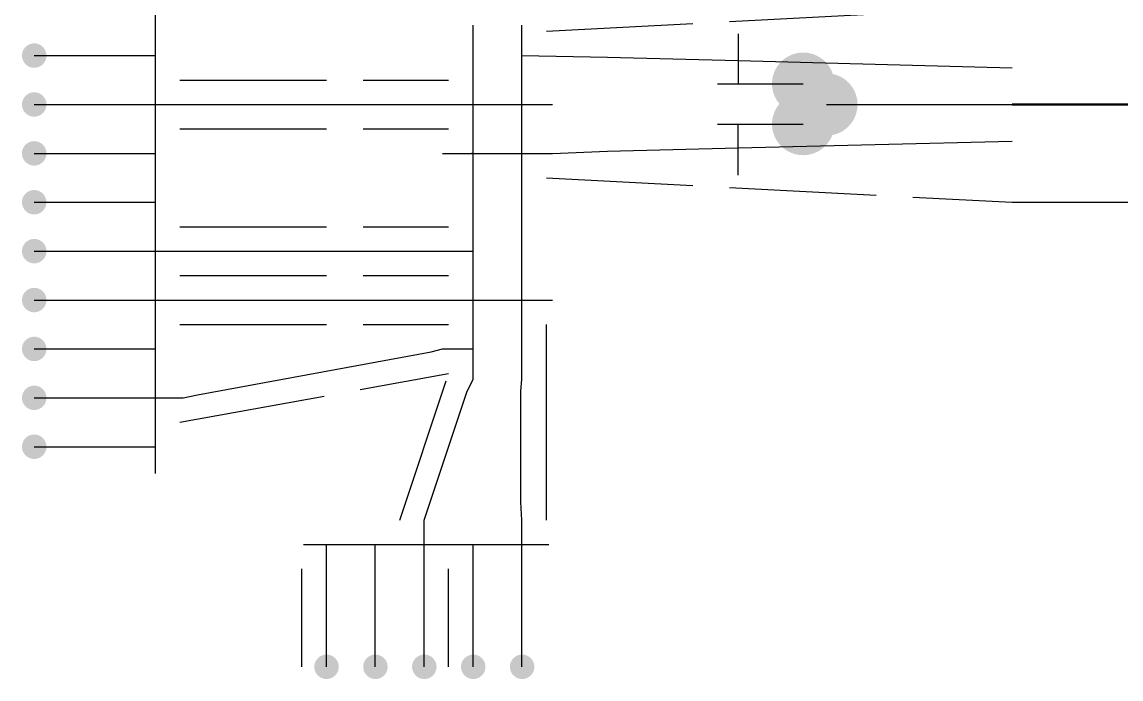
# Model space of a CAD drawing. Header units: inches. Extents: x -1 to 181, y -1 to 90.
# Drawn here: x -1 to 88.9, y -1 to 52.8 of the extents above; entities that cross this region are included whole.
import ezdxf

# ---------------------------------------------------------------- set-up
doc = ezdxf.new("R2010")
doc.units = ezdxf.units.IN
doc.header["$MEASUREMENT"] = 0
doc.linetypes.add('ACAD_ISO02W100', pattern=[15, 12, -3])
for name, color, linetype, lineweight in [('conectores_AT', 7, 'Continuous', 50), ('CS_AT', 7, 'ACAD_ISO02W100', 50), ('disjuntores_AT', 7, 'ACAD_ISO02W100', 50), ('DRAKE_AT', 90, 'Continuous', 50)]:
    doc.layers.add(name, color=color, linetype=linetype, lineweight=lineweight)
for name, color, linetype in [('conectores_MT', 7, 'Continuous'), ('drake2_AT', 92, 'Continuous'), ('DRAKE_MT', 70, 'Continuous'), ('EHS', 160, 'ACAD_ISO02W100'), ('F0', 170, 'ACAD_ISO02W100'), ('MANAUS_MT', 72, 'Continuous'), ('ORCHID_MT', 200, 'Continuous'), ('PETUNIA_MT', 10, 'Continuous'), ('SCH40_MT', 30, 'Continuous'), ('São Claus 1', 7, 'Continuous'), ('São Claus 2', 7, 'Continuous'), ('São Januário 16', 7, 'Continuous'), ('São Januário 17', 7, 'Continuous'), ('São Januário 18', 7, 'Continuous'), ('São Januário 19', 7, 'Continuous'), ('Trafos', 7, 'Continuous')]:
    doc.layers.add(name, color=color, linetype=linetype)

msp = doc.modelspace()

# ---------------------------------------------------------------- hatches: boundary and pattern name
at = {"layer": 'São Claus 1'}
for points in [[(36.912, -0.007), (36.907, -0.105), (36.893, -0.202), (36.869, -0.297), (36.836, -0.39), (36.794, -0.478), (36.743, -0.563), (36.685, -0.641), (36.619, -0.714), (36.546, -0.78), (36.468, -0.838), (36.383, -0.889), (36.295, -0.931), (36.202, -0.964), (36.107, -0.988), (36.01, -1.002), (35.912, -1.007), (35.814, -1.002), (35.717, -0.988), (35.622, -0.964), (35.529, -0.931), (35.441, -0.889), (35.356, -0.838), (35.278, -0.78), (35.205, -0.714), (35.139, -0.641), (35.081, -0.563), (35.03, -0.478), (34.988, -0.39), (34.955, -0.297), (34.931, -0.202), (34.917, -0.105), (34.912, -0.007), (34.917, 0.091), (34.931, 0.188), (34.955, 0.283), (34.988, 0.376), (35.03, 0.464), (35.081, 0.549), (35.139, 0.627), (35.205, 0.7), (35.278, 0.766), (35.356, 0.824), (35.441, 0.875), (35.529, 0.917), (35.622, 0.95), (35.717, 0.974), (35.814, 0.988), (35.912, 0.993), (36.01, 0.988), (36.107, 0.974), (36.202, 0.95), (36.295, 0.917), (36.383, 0.875), (36.468, 0.824), (36.546, 0.766), (36.619, 0.7), (36.685, 0.627), (36.743, 0.549), (36.794, 0.464), (36.836, 0.376), (36.869, 0.283), (36.893, 0.188), (36.907, 0.091), (36.912, -0.007)], [(40.912, -0.007), (40.907, -0.105), (40.893, -0.202), (40.869, -0.297), (40.836, -0.39), (40.794, -0.478), (40.743, -0.563), (40.685, -0.641), (40.619, -0.714), (40.546, -0.78), (40.468, -0.838), (40.383, -0.889), (40.295, -0.931), (40.202, -0.964), (40.107, -0.988), (40.01, -1.002), (39.912, -1.007), (39.814, -1.002), (39.717, -0.988), (39.622, -0.964), (39.529, -0.931), (39.441, -0.889), (39.356, -0.838), (39.278, -0.78), (39.205, -0.714), (39.139, -0.641), (39.081, -0.563), (39.03, -0.478), (38.988, -0.39), (38.955, -0.297), (38.931, -0.202), (38.917, -0.105), (38.912, -0.007), (38.917, 0.091), (38.931, 0.188), (38.955, 0.283), (38.988, 0.376), (39.03, 0.464), (39.081, 0.549), (39.139, 0.627), (39.205, 0.7), (39.278, 0.766), (39.356, 0.824), (39.441, 0.875), (39.529, 0.917), (39.622, 0.95), (39.717, 0.974), (39.814, 0.988), (39.912, 0.993), (40.01, 0.988), (40.107, 0.974), (40.202, 0.95), (40.295, 0.917), (40.383, 0.875), (40.468, 0.824), (40.546, 0.766), (40.619, 0.7), (40.685, 0.627), (40.743, 0.549), (40.794, 0.464), (40.836, 0.376), (40.869, 0.283), (40.893, 0.188), (40.907, 0.091), (40.912, -0.007)]]:
    msp.add_hatch(color=256, dxfattribs=at).paths.add_polyline_path(points, flags=0)
at = {"layer": 'São Claus 2'}
msp.add_hatch(color=256, dxfattribs=at).paths.add_polyline_path([(1, 34), (0.995, 33.902), (0.981, 33.805), (0.957, 33.71), (0.924, 33.617), (0.882, 33.529), (0.831, 33.444), (0.773, 33.366), (0.707, 33.293), (0.634, 33.227), (0.556, 33.169), (0.471, 33.118), (0.383, 33.076), (0.29, 33.043), (0.195, 33.019), (0.098, 33.005), (0, 33), (-0.098, 33.005), (-0.195, 33.019), (-0.29, 33.043), (-0.383, 33.076), (-0.471, 33.118), (-0.556, 33.169), (-0.634, 33.227), (-0.707, 33.293), (-0.773, 33.366), (-0.831, 33.444), (-0.882, 33.529), (-0.924, 33.617), (-0.957, 33.71), (-0.981, 33.805), (-0.995, 33.902), (-1, 34), (-0.995, 34.098), (-0.981, 34.195), (-0.957, 34.29), (-0.924, 34.383), (-0.882, 34.471), (-0.831, 34.556), (-0.773, 34.634), (-0.707, 34.707), (-0.634, 34.773), (-0.556, 34.831), (-0.471, 34.882), (-0.383, 34.924), (-0.29, 34.957), (-0.195, 34.981), (-0.098, 34.995), (0, 35), (0.098, 34.995), (0.195, 34.981), (0.29, 34.957), (0.383, 34.924), (0.471, 34.882), (0.556, 34.831), (0.634, 34.773), (0.707, 34.707), (0.773, 34.634), (0.831, 34.556), (0.882, 34.471), (0.924, 34.383), (0.957, 34.29), (0.981, 34.195), (0.995, 34.098), (1, 34)], flags=0)
at = {"layer": 'São Januário 16'}
msp.add_hatch(color=256, dxfattribs=at).paths.add_polyline_path([(1, 50), (0.995, 49.902), (0.981, 49.805), (0.957, 49.71), (0.924, 49.617), (0.882, 49.529), (0.831, 49.444), (0.773, 49.366), (0.707, 49.293), (0.634, 49.227), (0.556, 49.169), (0.471, 49.118), (0.383, 49.076), (0.29, 49.043), (0.195, 49.019), (0.098, 49.005), (0, 49), (-0.098, 49.005), (-0.195, 49.019), (-0.29, 49.043), (-0.383, 49.076), (-0.471, 49.118), (-0.556, 49.169), (-0.634, 49.227), (-0.707, 49.293), (-0.773, 49.366), (-0.831, 49.444), (-0.882, 49.529), (-0.924, 49.617), (-0.957, 49.71), (-0.981, 49.805), (-0.995, 49.902), (-1, 50), (-0.995, 50.098), (-0.981, 50.195), (-0.957, 50.29), (-0.924, 50.383), (-0.882, 50.471), (-0.831, 50.556), (-0.773, 50.634), (-0.707, 50.707), (-0.634, 50.773), (-0.556, 50.831), (-0.471, 50.882), (-0.383, 50.924), (-0.29, 50.957), (-0.195, 50.981), (-0.098, 50.995), (0, 51), (0.098, 50.995), (0.195, 50.981), (0.29, 50.957), (0.383, 50.924), (0.471, 50.882), (0.556, 50.831), (0.634, 50.773), (0.707, 50.707), (0.773, 50.634), (0.831, 50.556), (0.882, 50.471), (0.924, 50.383), (0.957, 50.29), (0.981, 50.195), (0.995, 50.098), (1, 50)], flags=0)
at = {"layer": 'São Januário 17'}
for points in [[(24.912, -0.007), (24.907, -0.105), (24.893, -0.202), (24.869, -0.297), (24.836, -0.39), (24.794, -0.478), (24.743, -0.563), (24.685, -0.641), (24.619, -0.714), (24.546, -0.78), (24.468, -0.838), (24.383, -0.889), (24.295, -0.931), (24.202, -0.964), (24.107, -0.988), (24.01, -1.002), (23.912, -1.007), (23.814, -1.002), (23.717, -0.988), (23.622, -0.964), (23.529, -0.931), (23.441, -0.889), (23.356, -0.838), (23.278, -0.78), (23.205, -0.714), (23.139, -0.641), (23.081, -0.563), (23.03, -0.478), (22.988, -0.39), (22.955, -0.297), (22.931, -0.202), (22.917, -0.105), (22.912, -0.007), (22.917, 0.091), (22.931, 0.188), (22.955, 0.283), (22.988, 0.376), (23.03, 0.464), (23.081, 0.549), (23.139, 0.627), (23.205, 0.7), (23.278, 0.766), (23.356, 0.824), (23.441, 0.875), (23.529, 0.917), (23.622, 0.95), (23.717, 0.974), (23.814, 0.988), (23.912, 0.993), (24.01, 0.988), (24.107, 0.974), (24.202, 0.95), (24.295, 0.917), (24.383, 0.875), (24.468, 0.824), (24.546, 0.766), (24.619, 0.7), (24.685, 0.627), (24.743, 0.549), (24.794, 0.464), (24.836, 0.376), (24.869, 0.283), (24.893, 0.188), (24.907, 0.091), (24.912, -0.007)], [(28.912, -0.007), (28.907, -0.105), (28.893, -0.202), (28.869, -0.297), (28.836, -0.39), (28.794, -0.478), (28.743, -0.563), (28.685, -0.641), (28.619, -0.714), (28.546, -0.78), (28.468, -0.838), (28.383, -0.889), (28.295, -0.931), (28.202, -0.964), (28.107, -0.988), (28.01, -1.002), (27.912, -1.007), (27.814, -1.002), (27.717, -0.988), (27.622, -0.964), (27.529, -0.931), (27.441, -0.889), (27.356, -0.838), (27.278, -0.78), (27.205, -0.714), (27.139, -0.641), (27.081, -0.563), (27.03, -0.478), (26.988, -0.39), (26.955, -0.297), (26.931, -0.202), (26.917, -0.105), (26.912, -0.007), (26.917, 0.091), (26.931, 0.188), (26.955, 0.283), (26.988, 0.376), (27.03, 0.464), (27.081, 0.549), (27.139, 0.627), (27.205, 0.7), (27.278, 0.766), (27.356, 0.824), (27.441, 0.875), (27.529, 0.917), (27.622, 0.95), (27.717, 0.974), (27.814, 0.988), (27.912, 0.993), (28.01, 0.988), (28.107, 0.974), (28.202, 0.95), (28.295, 0.917), (28.383, 0.875), (28.468, 0.824), (28.546, 0.766), (28.619, 0.7), (28.685, 0.627), (28.743, 0.549), (28.794, 0.464), (28.836, 0.376), (28.869, 0.283), (28.893, 0.188), (28.907, 0.091), (28.912, -0.007)], [(32.912, -0.007), (32.907, -0.105), (32.893, -0.202), (32.869, -0.297), (32.836, -0.39), (32.794, -0.478), (32.743, -0.563), (32.685, -0.641), (32.619, -0.714), (32.546, -0.78), (32.468, -0.838), (32.383, -0.889), (32.295, -0.931), (32.202, -0.964), (32.107, -0.988), (32.01, -1.002), (31.912, -1.007), (31.814, -1.002), (31.717, -0.988), (31.622, -0.964), (31.529, -0.931), (31.441, -0.889), (31.356, -0.838), (31.278, -0.78), (31.205, -0.714), (31.139, -0.641), (31.081, -0.563), (31.03, -0.478), (30.988, -0.39), (30.955, -0.297), (30.931, -0.202), (30.917, -0.105), (30.912, -0.007), (30.917, 0.091), (30.931, 0.188), (30.955, 0.283), (30.988, 0.376), (31.03, 0.464), (31.081, 0.549), (31.139, 0.627), (31.205, 0.7), (31.278, 0.766), (31.356, 0.824), (31.441, 0.875), (31.529, 0.917), (31.622, 0.95), (31.717, 0.974), (31.814, 0.988), (31.912, 0.993), (32.01, 0.988), (32.107, 0.974), (32.202, 0.95), (32.295, 0.917), (32.383, 0.875), (32.468, 0.824), (32.546, 0.766), (32.619, 0.7), (32.685, 0.627), (32.743, 0.549), (32.794, 0.464), (32.836, 0.376), (32.869, 0.283), (32.893, 0.188), (32.907, 0.091), (32.912, -0.007)]]:
    msp.add_hatch(color=256, dxfattribs=at).paths.add_polyline_path(points, flags=0)
at = {"layer": 'São Januário 18'}
for points in [[(1, 46), (0.995, 45.902), (0.981, 45.805), (0.957, 45.71), (0.924, 45.617), (0.882, 45.529), (0.831, 45.444), (0.773, 45.366), (0.707, 45.293), (0.634, 45.227), (0.556, 45.169), (0.471, 45.118), (0.383, 45.076), (0.29, 45.043), (0.195, 45.019), (0.098, 45.005), (0, 45), (-0.098, 45.005), (-0.195, 45.019), (-0.29, 45.043), (-0.383, 45.076), (-0.471, 45.118), (-0.556, 45.169), (-0.634, 45.227), (-0.707, 45.293), (-0.773, 45.366), (-0.831, 45.444), (-0.882, 45.529), (-0.924, 45.617), (-0.957, 45.71), (-0.981, 45.805), (-0.995, 45.902), (-1, 46), (-0.995, 46.098), (-0.981, 46.195), (-0.957, 46.29), (-0.924, 46.383), (-0.882, 46.471), (-0.831, 46.556), (-0.773, 46.634), (-0.707, 46.707), (-0.634, 46.773), (-0.556, 46.831), (-0.471, 46.882), (-0.383, 46.924), (-0.29, 46.957), (-0.195, 46.981), (-0.098, 46.995), (0, 47), (0.098, 46.995), (0.195, 46.981), (0.29, 46.957), (0.383, 46.924), (0.471, 46.882), (0.556, 46.831), (0.634, 46.773), (0.707, 46.707), (0.773, 46.634), (0.831, 46.556), (0.882, 46.471), (0.924, 46.383), (0.957, 46.29), (0.981, 46.195), (0.995, 46.098), (1, 46)], [(1, 42), (0.995, 41.902), (0.981, 41.805), (0.957, 41.71), (0.924, 41.617), (0.882, 41.529), (0.831, 41.444), (0.773, 41.366), (0.707, 41.293), (0.634, 41.227), (0.556, 41.169), (0.471, 41.118), (0.383, 41.076), (0.29, 41.043), (0.195, 41.019), (0.098, 41.005), (0, 41), (-0.098, 41.005), (-0.195, 41.019), (-0.29, 41.043), (-0.383, 41.076), (-0.471, 41.118), (-0.556, 41.169), (-0.634, 41.227), (-0.707, 41.293), (-0.773, 41.366), (-0.831, 41.444), (-0.882, 41.529), (-0.924, 41.617), (-0.957, 41.71), (-0.981, 41.805), (-0.995, 41.902), (-1, 42), (-0.995, 42.098), (-0.981, 42.195), (-0.957, 42.29), (-0.924, 42.383), (-0.882, 42.471), (-0.831, 42.556), (-0.773, 42.634), (-0.707, 42.707), (-0.634, 42.773), (-0.556, 42.831), (-0.471, 42.882), (-0.383, 42.924), (-0.29, 42.957), (-0.195, 42.981), (-0.098, 42.995), (0, 43), (0.098, 42.995), (0.195, 42.981), (0.29, 42.957), (0.383, 42.924), (0.471, 42.882), (0.556, 42.831), (0.634, 42.773), (0.707, 42.707), (0.773, 42.634), (0.831, 42.556), (0.882, 42.471), (0.924, 42.383), (0.957, 42.29), (0.981, 42.195), (0.995, 42.098), (1, 42)], [(1, 38), (0.995, 37.902), (0.981, 37.805), (0.957, 37.71), (0.924, 37.617), (0.882, 37.529), (0.831, 37.444), (0.773, 37.366), (0.707, 37.293), (0.634, 37.227), (0.556, 37.169), (0.471, 37.118), (0.383, 37.076), (0.29, 37.043), (0.195, 37.019), (0.098, 37.005), (0, 37), (-0.098, 37.005), (-0.195, 37.019), (-0.29, 37.043), (-0.383, 37.076), (-0.471, 37.118), (-0.556, 37.169), (-0.634, 37.227), (-0.707, 37.293), (-0.773, 37.366), (-0.831, 37.444), (-0.882, 37.529), (-0.924, 37.617), (-0.957, 37.71), (-0.981, 37.805), (-0.995, 37.902), (-1, 38), (-0.995, 38.098), (-0.981, 38.195), (-0.957, 38.29), (-0.924, 38.383), (-0.882, 38.471), (-0.831, 38.556), (-0.773, 38.634), (-0.707, 38.707), (-0.634, 38.773), (-0.556, 38.831), (-0.471, 38.882), (-0.383, 38.924), (-0.29, 38.957), (-0.195, 38.981), (-0.098, 38.995), (0, 39), (0.098, 38.995), (0.195, 38.981), (0.29, 38.957), (0.383, 38.924), (0.471, 38.882), (0.556, 38.831), (0.634, 38.773), (0.707, 38.707), (0.773, 38.634), (0.831, 38.556), (0.882, 38.471), (0.924, 38.383), (0.957, 38.29), (0.981, 38.195), (0.995, 38.098), (1, 38)]]:
    msp.add_hatch(color=256, dxfattribs=at).paths.add_polyline_path(points, flags=0)
at = {"layer": 'São Januário 19'}
for points in [[(1, 30), (0.995, 29.902), (0.981, 29.805), (0.957, 29.71), (0.924, 29.617), (0.882, 29.529), (0.831, 29.444), (0.773, 29.366), (0.707, 29.293), (0.634, 29.227), (0.556, 29.169), (0.471, 29.118), (0.383, 29.076), (0.29, 29.043), (0.195, 29.019), (0.098, 29.005), (0, 29), (-0.098, 29.005), (-0.195, 29.019), (-0.29, 29.043), (-0.383, 29.076), (-0.471, 29.118), (-0.556, 29.169), (-0.634, 29.227), (-0.707, 29.293), (-0.773, 29.366), (-0.831, 29.444), (-0.882, 29.529), (-0.924, 29.617), (-0.957, 29.71), (-0.981, 29.805), (-0.995, 29.902), (-1, 30), (-0.995, 30.098), (-0.981, 30.195), (-0.957, 30.29), (-0.924, 30.383), (-0.882, 30.471), (-0.831, 30.556), (-0.773, 30.634), (-0.707, 30.707), (-0.634, 30.773), (-0.556, 30.831), (-0.471, 30.882), (-0.383, 30.924), (-0.29, 30.957), (-0.195, 30.981), (-0.098, 30.995), (0, 31), (0.098, 30.995), (0.195, 30.981), (0.29, 30.957), (0.383, 30.924), (0.471, 30.882), (0.556, 30.831), (0.634, 30.773), (0.707, 30.707), (0.773, 30.634), (0.831, 30.556), (0.882, 30.471), (0.924, 30.383), (0.957, 30.29), (0.981, 30.195), (0.995, 30.098), (1, 30)], [(1, 26), (0.995, 25.902), (0.981, 25.805), (0.957, 25.71), (0.924, 25.617), (0.882, 25.529), (0.831, 25.444), (0.773, 25.366), (0.707, 25.293), (0.634, 25.227), (0.556, 25.169), (0.471, 25.118), (0.383, 25.076), (0.29, 25.043), (0.195, 25.019), (0.098, 25.005), (0, 25), (-0.098, 25.005), (-0.195, 25.019), (-0.29, 25.043), (-0.383, 25.076), (-0.471, 25.118), (-0.556, 25.169), (-0.634, 25.227), (-0.707, 25.293), (-0.773, 25.366), (-0.831, 25.444), (-0.882, 25.529), (-0.924, 25.617), (-0.957, 25.71), (-0.981, 25.805), (-0.995, 25.902), (-1, 26), (-0.995, 26.098), (-0.981, 26.195), (-0.957, 26.29), (-0.924, 26.383), (-0.882, 26.471), (-0.831, 26.556), (-0.773, 26.634), (-0.707, 26.707), (-0.634, 26.773), (-0.556, 26.831), (-0.471, 26.882), (-0.383, 26.924), (-0.29, 26.957), (-0.195, 26.981), (-0.098, 26.995), (0, 27), (0.098, 26.995), (0.195, 26.981), (0.29, 26.957), (0.383, 26.924), (0.471, 26.882), (0.556, 26.831), (0.634, 26.773), (0.707, 26.707), (0.773, 26.634), (0.831, 26.556), (0.882, 26.471), (0.924, 26.383), (0.957, 26.29), (0.981, 26.195), (0.995, 26.098), (1, 26)], [(1, 22), (0.995, 21.902), (0.981, 21.805), (0.957, 21.71), (0.924, 21.617), (0.882, 21.529), (0.831, 21.444), (0.773, 21.366), (0.707, 21.293), (0.634, 21.227), (0.556, 21.169), (0.471, 21.118), (0.383, 21.076), (0.29, 21.043), (0.195, 21.019), (0.098, 21.005), (0, 21), (-0.098, 21.005), (-0.195, 21.019), (-0.29, 21.043), (-0.383, 21.076), (-0.471, 21.118), (-0.556, 21.169), (-0.634, 21.227), (-0.707, 21.293), (-0.773, 21.366), (-0.831, 21.444), (-0.882, 21.529), (-0.924, 21.617), (-0.957, 21.71), (-0.981, 21.805), (-0.995, 21.902), (-1, 22), (-0.995, 22.098), (-0.981, 22.195), (-0.957, 22.29), (-0.924, 22.383), (-0.882, 22.471), (-0.831, 22.556), (-0.773, 22.634), (-0.707, 22.707), (-0.634, 22.773), (-0.556, 22.831), (-0.471, 22.882), (-0.383, 22.924), (-0.29, 22.957), (-0.195, 22.981), (-0.098, 22.995), (0, 23), (0.098, 22.995), (0.195, 22.981), (0.29, 22.957), (0.383, 22.924), (0.471, 22.882), (0.556, 22.831), (0.634, 22.773), (0.707, 22.707), (0.773, 22.634), (0.831, 22.556), (0.882, 22.471), (0.924, 22.383), (0.957, 22.29), (0.981, 22.195), (0.995, 22.098), (1, 22)], [(1, 18), (0.995, 17.902), (0.981, 17.805), (0.957, 17.71), (0.924, 17.617), (0.882, 17.529), (0.831, 17.444), (0.773, 17.366), (0.707, 17.293), (0.634, 17.227), (0.556, 17.169), (0.471, 17.118), (0.383, 17.076), (0.29, 17.043), (0.195, 17.019), (0.098, 17.005), (0, 17), (-0.098, 17.005), (-0.195, 17.019), (-0.29, 17.043), (-0.383, 17.076), (-0.471, 17.118), (-0.556, 17.169), (-0.634, 17.227), (-0.707, 17.293), (-0.773, 17.366), (-0.831, 17.444), (-0.882, 17.529), (-0.924, 17.617), (-0.957, 17.71), (-0.981, 17.805), (-0.995, 17.902), (-1, 18), (-0.995, 18.098), (-0.981, 18.195), (-0.957, 18.29), (-0.924, 18.383), (-0.882, 18.471), (-0.831, 18.556), (-0.773, 18.634), (-0.707, 18.707), (-0.634, 18.773), (-0.556, 18.831), (-0.471, 18.882), (-0.383, 18.924), (-0.29, 18.957), (-0.195, 18.981), (-0.098, 18.995), (0, 19), (0.098, 18.995), (0.195, 18.981), (0.29, 18.957), (0.383, 18.924), (0.471, 18.882), (0.556, 18.831), (0.634, 18.773), (0.707, 18.707), (0.773, 18.634), (0.831, 18.556), (0.882, 18.471), (0.924, 18.383), (0.957, 18.29), (0.981, 18.195), (0.995, 18.098), (1, 18)]]:
    msp.add_hatch(color=256, dxfattribs=at).paths.add_polyline_path(points, flags=0)
at = {"layer": 'Trafos'}
for points in [[(65.45, 47.7), (65.437, 47.45), (65.401, 47.203), (65.34, 46.96), (65.255, 46.724), (65.148, 46.498), (65.02, 46.284), (64.871, 46.083), (64.703, 45.897), (64.517, 45.729), (64.316, 45.58), (64.102, 45.452), (63.876, 45.345), (63.64, 45.26), (63.397, 45.199), (63.15, 45.163), (62.9, 45.15), (62.65, 45.163), (62.403, 45.199), (62.16, 45.26), (61.924, 45.345), (61.698, 45.452), (61.484, 45.58), (61.283, 45.729), (61.097, 45.897), (60.929, 46.083), (60.78, 46.284), (60.652, 46.498), (60.545, 46.724), (60.46, 46.96), (60.399, 47.203), (60.363, 47.45), (60.35, 47.7), (60.363, 47.95), (60.399, 48.197), (60.46, 48.44), (60.545, 48.676), (60.652, 48.902), (60.78, 49.116), (60.929, 49.317), (61.097, 49.503), (61.283, 49.671), (61.484, 49.82), (61.698, 49.948), (61.924, 50.055), (62.16, 50.14), (62.403, 50.201), (62.65, 50.237), (62.9, 50.25), (63.15, 50.237), (63.397, 50.201), (63.64, 50.14), (63.876, 50.055), (64.102, 49.948), (64.316, 49.82), (64.517, 49.671), (64.703, 49.503), (64.871, 49.317), (65.02, 49.116), (65.148, 48.902), (65.255, 48.676), (65.34, 48.44), (65.401, 48.197), (65.437, 47.95), (65.45, 47.7)], [(67.35, 46), (67.337, 45.75), (67.301, 45.503), (67.24, 45.26), (67.155, 45.024), (67.048, 44.798), (66.92, 44.584), (66.771, 44.383), (66.603, 44.197), (66.417, 44.029), (66.216, 43.88), (66.002, 43.752), (65.776, 43.645), (65.54, 43.56), (65.297, 43.499), (65.05, 43.463), (64.8, 43.45), (64.55, 43.463), (64.303, 43.499), (64.06, 43.56), (63.824, 43.645), (63.598, 43.752), (63.384, 43.88), (63.183, 44.029), (62.997, 44.197), (62.829, 44.383), (62.68, 44.584), (62.552, 44.798), (62.445, 45.024), (62.36, 45.26), (62.299, 45.503), (62.263, 45.75), (62.25, 46), (62.263, 46.25), (62.299, 46.497), (62.36, 46.74), (62.445, 46.976), (62.552, 47.202), (62.68, 47.416), (62.829, 47.617), (62.997, 47.803), (63.183, 47.971), (63.384, 48.12), (63.598, 48.248), (63.824, 48.355), (64.06, 48.44), (64.303, 48.501), (64.55, 48.537), (64.8, 48.55), (65.05, 48.537), (65.297, 48.501), (65.54, 48.44), (65.776, 48.355), (66.002, 48.248), (66.216, 48.12), (66.417, 47.971), (66.603, 47.803), (66.771, 47.617), (66.92, 47.416), (67.048, 47.202), (67.155, 46.976), (67.24, 46.74), (67.301, 46.497), (67.337, 46.25), (67.35, 46)], [(65.45, 44.4), (65.437, 44.15), (65.401, 43.903), (65.34, 43.66), (65.255, 43.424), (65.148, 43.198), (65.02, 42.984), (64.871, 42.783), (64.703, 42.597), (64.517, 42.429), (64.316, 42.28), (64.102, 42.152), (63.876, 42.045), (63.64, 41.96), (63.397, 41.899), (63.15, 41.863), (62.9, 41.85), (62.65, 41.863), (62.403, 41.899), (62.16, 41.96), (61.924, 42.045), (61.698, 42.152), (61.484, 42.28), (61.283, 42.429), (61.097, 42.597), (60.929, 42.783), (60.78, 42.984), (60.652, 43.198), (60.545, 43.424), (60.46, 43.66), (60.399, 43.903), (60.363, 44.15), (60.35, 44.4), (60.363, 44.65), (60.399, 44.897), (60.46, 45.14), (60.545, 45.376), (60.652, 45.602), (60.78, 45.816), (60.929, 46.017), (61.097, 46.203), (61.283, 46.371), (61.484, 46.52), (61.698, 46.648), (61.924, 46.755), (62.16, 46.84), (62.403, 46.901), (62.65, 46.937), (62.9, 46.95), (63.15, 46.937), (63.397, 46.901), (63.64, 46.84), (63.876, 46.755), (64.102, 46.648), (64.316, 46.52), (64.517, 46.371), (64.703, 46.203), (64.871, 46.017), (65.02, 45.816), (65.148, 45.602), (65.255, 45.376), (65.34, 45.14), (65.401, 44.897), (65.437, 44.65), (65.45, 44.4)]]:
    msp.add_hatch(color=256, dxfattribs=at).paths.add_polyline_path(points, flags=0)

# ---------------------------------------------------------------- linework, layer by layer
at = {"layer": 'conectores_AT'}
msp.add_polyline3d([(80, 46, 8.5), (82.15, 46, 17.8)], dxfattribs=at)
at = {"layer": 'conectores_MT'}
for p, q in [((57.57, 49.593, 12.756), (57.57, 49.593, 6)), ((35.9, 46, 9.2), (35.9, 46, 11)), ((39.9, 46, 9.2), (39.9, 46, 11)), ((57.57, 42.441, 12.857), (57.57, 42.441, 6)), ((35.9, 42, 9.2), (35.9, 42, 11)), ((39.9, 30, 9.2), (39.9, 30, 11))]:
    msp.add_line(p, q, dxfattribs=at)
for points in [[(6.6, 50, 10), (7.6, 50, 3.38)], [(7.6, 50, 3.38), (9.9, 50, 7.5)], [(39.9, 50, 9.2), (46.9, 49.875, 10.5)], [(6.6, 46, 10), (7.6, 46, 3.38)], [(7.6, 46, 3.38), (9.9, 46, 9)], [(9.9, 46, 9), (12.19, 46, 3.38)], [(12.19, 46, 3.38), (13.355, 46, 10)], [(32.46, 46, 10), (33.4, 46, 11)], [(6.6, 42, 10), (7.6, 42, 3.38)], [(7.6, 42, 3.38), (9.9, 42, 9)], [(35.9, 42, 9.2), (35.78, 42, 5.5)], [(42.4, 42, 11), (46.9, 42.175, 10.649)], [(6.6, 38, 10), (7.6, 38, 3.38)], [(7.6, 38, 3.38), (9.9, 38, 9)], [(6.6, 34, 10), (7.6, 34, 3.38)], [(7.6, 34, 3.38), (9.9, 34, 7.5)], [(9.9, 34, 7.5), (12.19, 34, 3.38)], [(12.19, 34, 3.38), (13.355, 34, 10)], [(32.46, 34, 10), (33.398, 34, 11)], [(34.4, 34, 11), (35.9, 34, 9.2)], [(6.6, 30, 10), (7.6, 30, 3.38)], [(7.6, 30, 3.38), (9.9, 30, 9)], [(9.9, 30, 9), (12.19, 30, 3.38)], [(12.19, 30, 3.38), (13.355, 30, 10)], [(32.46, 30, 10), (33.4, 30, 11)], [(6.6, 26, 10), (7.6, 26, 3.38)], [(7.6, 26, 3.38), (9.9, 26, 9)], [(32.46, 25.75, 10), (33.4, 26, 11)], [(34.4, 26, 11), (35.9, 26, 9.2)], [(35.417, 22.55, 10), (35.9, 23.5, 9.2)], [(39.8, 22.55, 10), (39.9, 23.5, 9.2)], [(6.6, 22, 10), (7.6, 22, 3.38)], [(7.6, 22, 3.38), (9.9, 22, 7.5)], [(9.9, 22, 7.5), (12.19, 22, 3.38)], [(12.19, 22, 3.38), (13.355, 22.25, 10)], [(6.6, 18, 10), (7.6, 18, 3.38)], [(7.6, 18, 3.38), (9.9, 18, 7.5)], [(31.9, 12, 3.38), (32.4, 13.475, 10)], [(39.9, 12, 3.38), (39.8, 13.45, 10)], [(31.9, 11.2, 5.76), (31.9, 12, 3.38)], [(39.9, 11.2, 5.76), (39.9, 12, 3.38)], [(31.9, 10, 7.5), (31.9, 11.2, 5.76)], [(39.9, 10, 9.12), (39.9, 11.2, 5.76)], [(23.9, 8.6, 5.95), (23.9, 10, 7.5)], [(27.9, 8.6, 5.95), (27.9, 10, 7.5)], [(31.9, 8.6, 5.95), (31.9, 10, 7.5)], [(35.9, 8.6, 5.95), (35.9, 10, 9.12)], [(39.9, 8.6, 5.95), (39.9, 10, 9.12)], [(23.9, 7.06, 3.38), (23.9, 8.6, 5.95)], [(27.9, 7.06, 3.38), (27.9, 8.6, 5.95)], [(31.9, 7.06, 3.38), (31.9, 8.6, 5.95)], [(35.9, 7.06, 3.38), (35.9, 8.6, 5.95)], [(39.9, 7.06, 3.38), (39.9, 8.6, 5.95)], [(23.9, 6.6, 9.85), (23.9, 7.06, 3.38)], [(27.9, 6.6, 9.85), (27.9, 7.06, 3.38)], [(31.9, 6.6, 9.85), (31.9, 7.06, 3.38)], [(35.9, 6.6, 9.85), (35.9, 7.06, 3.38)], [(39.9, 6.6, 9.85), (39.9, 7.06, 3.38)]]:
    msp.add_polyline3d(points, dxfattribs=at)
at = {"layer": 'CS_AT', "elevation": 5}
msp.add_lwpolyline([(84.2, 46), (87.8, 46)], dxfattribs=at)
at = {"layer": 'disjuntores_AT'}
msp.add_polyline3d([(80, 46, 5), (80, 46, 8.5)], dxfattribs=at)
at = {"layer": 'drake2_AT', "elevation": 5}
for points in [[(76, 46), (80, 46)], [(80, 46), (84.2, 46)], [(87.8, 46), (91, 46)]]:
    msp.add_lwpolyline(points, dxfattribs=at)
at = {"layer": 'drake2_AT'}
for points in [[(64.8, 46, 8), (70, 46, 6.9)], [(70, 46, 6.9), (76, 46, 5)]]:
    msp.add_polyline3d(points, dxfattribs=at)
at = {"layer": 'DRAKE_AT', "elevation": 17.8}
for points in [[(80, 46), (82.15, 46)], [(82.15, 46), (115.85, 46)]]:
    msp.add_lwpolyline(points, dxfattribs=at)
at = {"layer": 'DRAKE_MT', "elevation": 10}
for points in [[(13.355, 46), (32.46, 46)], [(13.355, 34), (32.46, 34)], [(13.355, 30), (32.46, 30)], [(13.355, 22.25), (32.46, 25.75)], [(32.4, 13.475), (35.417, 22.55)], [(39.8, 13.45), (39.8, 22.55)]]:
    msp.add_lwpolyline(points, dxfattribs=at)
at = {"layer": 'EHS'}
for points, elevation in [([(11.9, 48), (33.9, 48)], 11), ([(11.9, 44), (33.9, 44)], 11), ([(80, 38), (118, 38)], 21), ([(11.9, 36), (33.9, 36)], 11), ([(11.9, 32), (33.9, 32)], 11), ([(11.9, 28), (33.9, 28)], 11), ([(41.9, 24), (41.9, 28)], 11), ([(11.9, 20), (33.9, 24)], 11), ([(41.9, 12), (41.9, 24)], 11)]:
    msp.add_lwpolyline(points, dxfattribs=dict(at, elevation=elevation))
for points in [[(41.9, 52, 11), (80, 54, 21)], [(41.9, 40, 11), (80, 38, 21)]]:
    msp.add_polyline3d(points, dxfattribs=at)
at = {"layer": 'F0', "elevation": 11}
for points in [[(29.9, 12), (33.9, 24)], [(21.9, 0), (21.9, 8)], [(33.9, 0), (33.9, 8)]]:
    msp.add_lwpolyline(points, dxfattribs=at)
at = {"layer": 'MANAUS_MT'}
for points in [[(46.9, 49.875, 10.5), (57.57, 49.593, 12.756)], [(57.57, 49.593, 12.756), (80, 49, 17.5)], [(46.9, 42.175, 10.649), (57.57, 42.441, 12.857)], [(57.57, 42.441, 12.857), (80, 43, 17.5)]]:
    msp.add_polyline3d(points, dxfattribs=at)
at = {"layer": 'ORCHID_MT'}
for points, elevation in [([(0, 50), (6.6, 50)], 10), ([(0, 46), (6.6, 46)], 10), ([(0, 38), (6.6, 38)], 10), ([(0, 34), (6.6, 34)], 10), ([(0, 30), (6.6, 30)], 10), ([(0, 26), (6.6, 26)], 10), ([(23.9, 0), (23.9, 6.6)], 9.85), ([(31.9, 0), (31.9, 6.6)], 9.85), ([(35.9, 0), (35.9, 6.6)], 9.85), ([(39.9, 0), (39.9, 6.6)], 9.85)]:
    msp.add_lwpolyline(points, dxfattribs=dict(at, elevation=elevation))
at = {"layer": 'PETUNIA_MT'}
for points, elevation in [([(0, 42), (6.6, 42)], 10), ([(0, 22), (6.6, 22)], 10), ([(0, 18), (6.6, 18)], 10), ([(27.9, 0), (27.9, 6.6)], 9.85)]:
    msp.add_lwpolyline(points, dxfattribs=dict(at, elevation=elevation))
at = {"layer": 'SCH40_MT'}
for p, q in [((57.57, 47.7, 6), (57.57, 47.7, 5)), ((57.57, 44.4, 6), (57.57, 44.4, 5))]:
    msp.add_line(p, q, dxfattribs=at)
for points, elevation in [([(9.9, 54), (9.9, 50)], 7.5), ([(35.9, 46), (35.9, 52.5)], 9.2), ([(39.9, 50), (39.9, 52.5)], 9.2), ([(57.57, 51.775), (57.57, 49.593)], 6), ([(9.9, 50), (9.9, 47.6)], 7.5), ([(39.9, 46), (39.9, 50)], 9.2), ([(57.57, 49.593), (57.57, 47.7)], 6), ([(9.9, 48.4), (9.9, 46)], 9), ([(55.9, 47.7), (57.57, 47.7)], 5), ([(57.57, 47.7), (61.4, 47.7)], 5), ([(61.4, 47.7), (62.9, 47.7)], 5), ([(9.9, 46), (9.9, 42)], 9), ([(33.4, 46), (35.9, 46)], 11), ([(35.9, 46), (39.9, 46)], 11), ([(35.9, 42), (35.9, 46)], 9.2), ([(39.9, 46), (42.4, 46)], 11), ([(39.9, 30), (39.9, 46)], 9.2), ([(55.9, 44.4), (57.57, 44.4)], 5), ([(57.57, 44.4), (61.4, 44.4)], 5), ([(57.57, 42.441), (57.57, 44.4)], 6), ([(61.4, 44.4), (62.9, 44.4)], 5), ([(57.57, 40.225), (57.57, 42.441)], 6), ([(9.9, 42), (9.9, 38)], 9), ([(33.4, 42), (35.9, 42)], 11), ([(35.9, 42), (42.4, 42)], 11), ([(35.9, 34), (35.9, 42)], 9.2), ([(9.9, 38), (9.9, 35.6)], 9), ([(9.9, 36.4), (9.9, 34)], 7.5), ([(9.9, 34), (9.9, 31.6)], 7.5), ([(33.398, 34), (34.4, 34)], 11), ([(35.9, 26), (35.9, 34)], 9.2), ([(9.9, 32.4), (9.9, 30)], 9), ([(9.9, 30), (9.9, 26)], 9), ([(33.4, 30), (39.9, 30)], 11), ([(39.9, 30), (42.4, 30)], 11), ([(39.9, 23.5), (39.9, 30)], 9.2), ([(9.9, 26), (9.9, 23.6)], 9), ([(33.4, 26), (34.4, 26)], 11), ([(35.9, 23.5), (35.9, 26)], 9.2), ([(9.9, 24.4), (9.9, 22)], 7.5), ([(9.9, 22), (9.9, 18)], 7.5), ([(9.9, 18), (9.9, 15.8)], 7.5), ([(22.025, 10), (23.9, 10)], 7.5), ([(23.9, 10), (27.9, 10)], 7.5), ([(27.9, 10), (31.9, 10)], 7.5), ([(31.9, 10), (34.2, 10)], 7.5), ([(33.6, 10), (35.9, 10)], 9.12), ([(35.9, 10), (39.9, 10)], 9.12), ([(39.9, 10), (42.1, 10)], 9.12)]:
    msp.add_lwpolyline(points, dxfattribs=dict(at, elevation=elevation))

doc.saveas('drawing.dxf')
